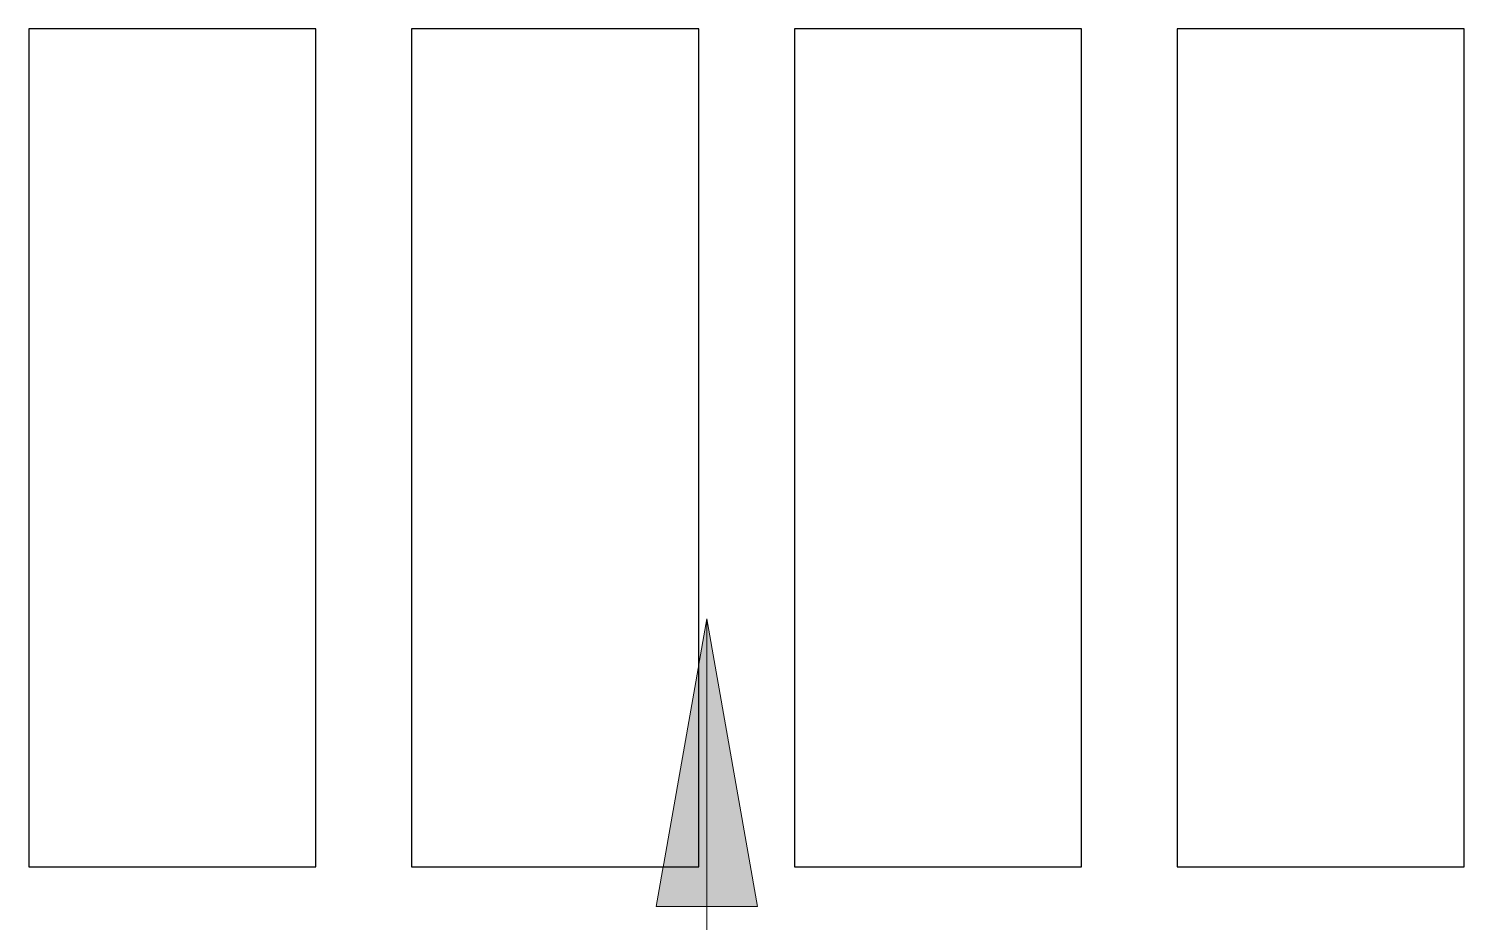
# Model space of a CAD drawing. Header units: millimetres. Extents: x -794334 to -714814, y -17806 to 22403.
# Drawn here: x -783031 to -781531, y -3729 to -2796 of the extents above; entities that cross this region are included whole.
import ezdxf
from ezdxf.xclip import XClip

# ---------------------------------------------------------------- set-up
doc = ezdxf.new("R2010")
doc.units = ezdxf.units.MM
doc.header["$XCLIPFRAME"] = 0
doc.layers.add('000 - WIPEOUT', color=250, linetype='Continuous')
doc.layers.add('A11_ALU.SOLID SHEET', color=2, linetype='Continuous')
doc.layers.add('G-ANNO-TEXT', color=3, linetype='Continuous', lineweight=9)

# ---------------------------------------------------------------- blocks, each defined once
blk = doc.blocks.new('*U1240')
at = {"color": 3}
for points in [[(-437.5, 18950), (437.5, 18950), (437.5, 18650), (-437.5, 18650)], [(-437.5, 18550), (437.5, 18550), (437.5, 18250), (-437.5, 18250)], [(-437.5, 18150), (437.5, 18150), (437.5, 17850), (-437.5, 17850)], [(-437.5, 17750), (437.5, 17750), (437.5, 17450), (-437.5, 17450)]]:
    blk.add_wipeout(points, dxfattribs=at).dxf.layer = '000 - WIPEOUT'
at = {"layer": 'A11_ALU.SOLID SHEET', "color": 0, "linetype": 'ByBlock'}
for points in [[(-437.5, 18650), (437.5, 18650), (437.5, 18950), (-437.5, 18950)], [(-437.5, 18250), (437.5, 18250), (437.5, 18550), (-437.5, 18550)], [(-437.5, 17850), (437.5, 17850), (437.5, 18150), (-437.5, 18150)], [(-437.5, 17450), (437.5, 17450), (437.5, 17750), (-437.5, 17750)]]:
    blk.add_lwpolyline(points, close=True, dxfattribs=at)
blk = doc.blocks.new('*U1630')
at = {"layer": 'A11_ALU.SOLID SHEET', "color": 0, "linetype": 'ByBlock', "rotation": 90}
blk.add_blockref('*U1240', (-19400, -6813), dxfattribs=at)

msp = doc.modelspace()

# ---------------------------------------------------------------- block references
at = {"layer": 'A11_ALU.SOLID SHEET'}
ref = msp.add_blockref('*U1630', (-744681.2, 3579), dxfattribs=at)
XClip(ref).set_block_clipping_path([(-45802.4668593339, -9620.0029952967), (23702.8690583039, 10334.9999958097)])

# ---------------------------------------------------------------- next in the draw order: hatches: boundary and pattern name
at = {"layer": 'G-ANNO-TEXT'}
msp.add_hatch(color=7, dxfattribs=at).paths.add_polyline_path([(-782322.8, -3412.7), (-782375.7, -3712.7), (-782269.9, -3712.7)])

# ---------------------------------------------------------------- next in the draw order: linework, layer by layer
at = {"layer": 'G-ANNO-TEXT', "color": 10}
for p, q in [((-782322.8, -3412.7), (-782375.7, -3712.7)), ((-782269.9, -3712.7), (-782322.8, -3412.7)), ((-782322.8, -3412.7), (-782322.8, -11348.4)), ((-782375.7, -3712.7), (-782269.9, -3712.7))]:
    msp.add_line(p, q, dxfattribs=at)

doc.saveas('drawing.dxf')
